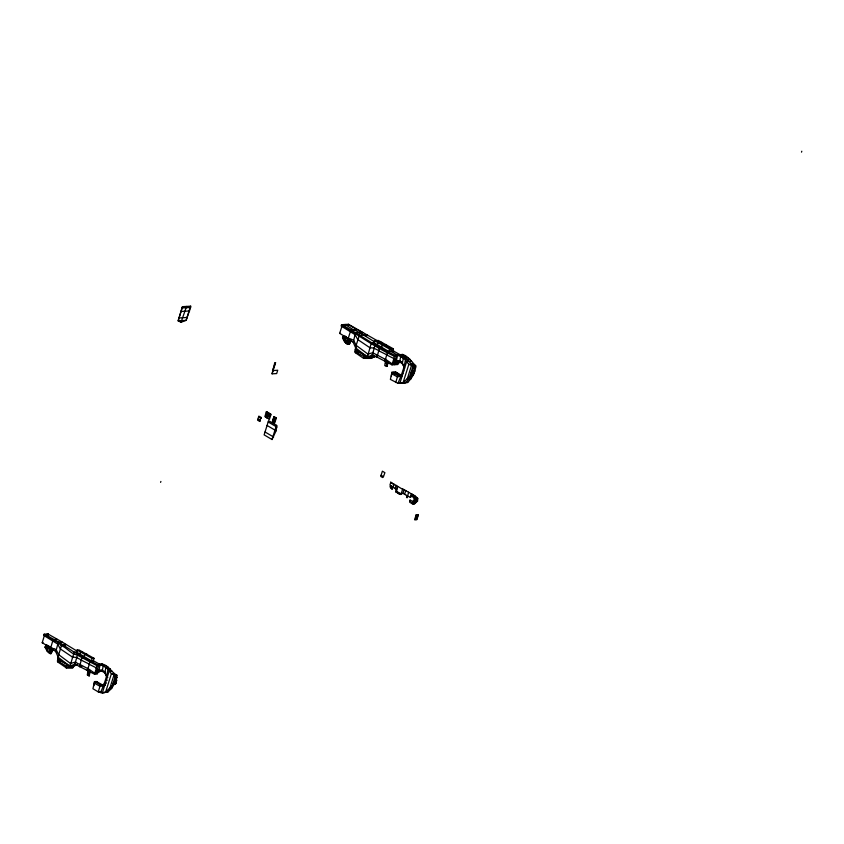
<?xml version="1.0" encoding="UTF-8"?>
<svg xmlns="http://www.w3.org/2000/svg" width="844" height="844" viewBox="0 0 844 844"><rect width="100%" height="100%" fill="white"/><g stroke="black" fill="none" stroke-linecap="round" stroke-linejoin="round"><path stroke-width="1.27" d="M410.047 501.315L409.952 499.933L409.73 502.328L412.695 503.91L415.153 496.05L402.725 488.866L401.111 493.993L399.571 494.362L395.899 491.852L397.629 486.334L390.561 482.177L394.021 484.73M348.445 325.584L348.604 324.265L341.641 324.687L341.155 326.027L355.05 334.657L357.761 339.552L369.767 347.633L374.462 348.182M53.699 648.582L51.094 653.604L50.25 653.657L47.201 651.199L45.122 647.39L45.502 646.177L47.042 646.282L46.198 646.335L46.304 645.048L47.148 644.995M401.1 375.042L395.678 372.025L391.964 372.246L390.392 379.399L397.988 383.324C401.259 375.506 404.202 368.258 405.426 359.734L400.678 356.527L396.427 354.849L394.813 355.398L391.996 364.861L397.556 364.524L399.434 361.939M396.152 491.06L401.111 493.993L402.915 493.36L406.85 495.576L406.555 497.422L407.156 497.781L408.633 492.179M404.772 383.113L397.988 383.324L407.705 382.459C412.03 377.848 415.607 372.331 415.712 365.779C411.534 361.812 408.665 356.558 402.81 354.459L396.427 354.849L394.391 356.284C375.58 347.58 359.101 335.553 341.398 325.119L349.142 324.634L380.032 342.295M412.695 503.91L414.541 503.857L417.548 501.051L417.727 498.382L415.153 496.05M87.312 669.598L90.013 671.56L89.316 675.812L87.301 674.926L88.282 669.556M89.316 675.812L87.765 674.894L87.565 672.752L89.612 673.649M385.455 361.316L387.934 362.181L387.227 366.423L384.748 365.568L385.455 361.316L386.225 361.274L385.001 361.01L385.613 361.306M77.521 664.428L73.934 666.095L72.816 667.762L66.159 667.741L57.951 662.107L58.194 657.254L55.778 651.642L58.236 642.611L61.897 641.862L77.321 651.283M363.606 358.383L364.471 355.145L363.606 358.383L367.393 356.97L375.369 356.495L370.273 358.405L363.606 358.383L355.398 352.75L355.641 347.897L353.225 342.284L355.05 334.657L356.105 332.694L362.656 332.831L362.456 332.314M88.852 675.844L89.844 670.4M272.074 373.839L275.608 362.582L272.507 370.632L277.718 370.221L276.663 373.565L272.074 373.839L274.775 362.625M386.299 366.486L387.006 362.234M386.763 366.454L387.47 362.203M116.936 675.221L115.596 675.295L112.685 684.621L115.491 684.03L116.155 683.07L116.936 675.221C111.345 672.457 109.024 665.378 102.166 664.017L98.98 664.207L97.313 670.157L97.324 674.05L94.549 674.219L97.366 664.755L98.98 664.207L103.232 665.884L107.979 669.092L111.387 673.702L115.596 675.295L114.932 682.954L105.627 692.091L102.377 692.776L98.242 691.869L92.945 688.757L94.517 681.604L96.374 681.488L102.862 685.096L101.006 685.212L94.517 681.604L93.916 685.676M411.619 361.295L406.671 361.591L408.844 364.344L413.054 365.937L412.389 373.597L403.073 382.733L399.824 383.419L406.671 361.591L405.426 359.734L410.427 359.428M400.531 383.176L405.384 382.596L409.023 379.125L411.461 375.19L412.938 374.673L414.161 371.339L414.383 365.863C408.791 363.099 406.47 356.02 399.613 354.659M72.816 667.762L66.159 667.741L67.024 664.502L66.159 667.741L74.947 664.101L77.374 655.123L77.848 654.184L80.001 654.058M365.515 355.44L358.827 351.642L355.598 351.832L366.233 357.972L372.404 354.744L374.82 345.766L375.295 344.827L377.447 344.7M393.694 352.085L393.832 351.199L387.712 351.568C371.687 343.687 357.35 333.074 341.641 324.687M74.947 664.101L75.58 662.086L74.947 664.101L94.549 674.219L94.887 673.143M392.333 363.785L391.996 364.861L372.404 354.744L373.037 352.729M366.739 335.954L366.918 334.825L359.407 335.29L356.147 345.333L354.839 351.811L355.398 352.75M190.586 307.469L190.786 306.161L182.378 306.678L178.147 320.847L181.027 322.281L186.123 320.361L190.586 307.469L181.755 308.007M79.526 666.549L81.963 657.613L82.427 656.685L84.4 656.558M376.973 357.191L379.41 348.255L379.874 347.327L381.847 347.2M81.815 666.465L79.515 666.602L79.842 664.597L75.253 662.097L70.506 663.468L58.7 654.691L56.063 649.458L50.735 647.791L42.2 642.748L44.595 634.846L48.372 634.203M87.428 670.505L90.266 660.926L93.325 660.746L100.299 664.576L102.166 664.017M385.666 358.594L384.853 361.19L387.712 351.568L394.813 355.398L396.395 355.303M384.853 361.19L385.223 359.249L372.71 352.739L367.952 354.111L356.147 345.333L353.509 340.1L348.182 338.433L339.647 333.391L342.358 325.046M276.104 418.613L276.136 417.875L273.973 416.588L272.401 421.61L274.733 422.992L276.104 418.613L273.772 417.231M65.357 645.544L65.716 644.415L61.95 644.647L61.422 645.787L58.7 654.691L57.392 661.168L57.951 662.107M93.04 661.633L94.074 658.341L92.144 658.457L91.395 660.863L76.445 652.022L74.166 652.159L69.946 666.338L68.775 667.33M392.703 351.262L393.452 348.867L389.59 349.099L388.841 351.505L373.892 342.664L371.613 342.801L371.001 344.13L367.393 356.97L355.313 349.448M276.104 430.788L276.916 425.587L268.582 420.66L264.13 434.86L272.021 439.534L276.104 430.788L267.084 425.46M61.654 642.611L61.897 641.862L47.675 633.833L43.951 634.477L43.709 635.384L57.603 644.014L60.314 648.909L72.32 656.991L77.004 657.539M66.95 664.165L61.369 661L58.152 661.19L66.539 666.296L67.024 664.502M364.471 355.145L364.439 356.917M385.476 359.227L392.091 363.806L394.865 362.403L396.427 354.849M353.225 342.284L348.182 338.433L350.893 330.099L357.677 329.688L362.656 332.831M395.688 382.501L397.44 376.909L398.452 375.854L401.301 374.915L402.198 375.844L397.44 376.909L392.091 373.976L393.104 372.921L396.817 372.689L397.197 373.67L395.678 372.025M47.675 633.833L48.171 634.625M47.897 635.49L48.298 634.203M46.547 645.196L45.565 648.329L46.42 648.287M46.494 649.964L47.908 645.47M47.992 647.854L48.614 645.871M48.825 646.008L47.201 651.199L49.269 652.454L48.424 652.507L50.144 647.021M50.925 647.496L49.195 653.034L51.094 653.604L52.138 650.281M54.216 639.414L53.13 639.889L43.951 634.477M51.98 648.118L50.25 653.657L52.855 648.635M58.785 642.052L58.236 642.611L53.13 639.889L52.792 640.754L50.735 647.791L55.778 651.642M62.15 644.626L61.422 645.787L58.236 642.611M182.599 306.667L178.147 320.847L186.123 320.361L190.565 306.182M76.445 652.022L77.057 650.059L78.998 649.943L94.074 658.341M186.587 306.425L181.027 322.281M78.059 654.174C73.808 657.054 66.096 646.757 61.422 645.787M79.895 654.058L80.549 651.979L82.48 651.863M79.515 666.602L80.349 663.933M82.628 656.674L81.963 657.613L77.374 655.123M84.147 656.579L84.896 654.174L86.837 654.058M88.219 667.963L87.407 670.547L87.776 668.606L80.148 664.576M90.424 660.915L89.833 661.833L81.963 657.613M97.524 682.121L95.657 682.279L94.644 683.334L99.993 686.267L105.373 685.17M160.592 482.367L160.887 481.449M108.707 689.495L107.937 691.953L102.377 692.776L109.214 670.948L111.693 670.801M112.347 686.003L111.577 688.482L107.937 691.953L105.627 692.091L111.387 673.702L113.708 673.554M259.699 421.43L260.965 417.369L258.844 416.113L257.578 420.175L259.699 421.43L260.965 417.369M265.522 416.978L267.105 411.956M266.926 417.801L268.297 413.423M267.115 417.917L268.687 412.895M267.295 418.023L268.666 413.644M268.793 418.909L270.365 413.887M272.58 421.726L273.952 417.337M274.078 422.601L275.65 417.58M272.021 439.534L276.473 425.323M345.745 324.845L344.996 324.898M348.372 324.687L349.184 325.056L348.604 324.265M345.354 336.112L343.951 340.607L344.795 340.554M345.439 338.497L346.061 336.503M346.272 336.651L344.647 341.841L346.641 343.677L349.395 344.194L351.484 340.174M347.591 337.663L345.871 343.149L348.54 344.246L351.157 339.225M348.382 338.138L346.641 343.677L347.496 343.624M349.427 338.76L347.696 344.299L350.302 339.277M349.395 344.194L350.429 340.87M354.153 330.32L345.122 324.476M356.231 332.694L355.683 333.253M359.175 333.042L359.344 332.504L354.28 329.888M359.597 335.268L358.869 336.429M358.531 352.56L358.827 351.642M366.359 335.975L366.718 334.836M373.892 342.664L374.504 340.702L378.376 340.47L393.452 348.867M372.404 354.744L373.238 352.075M375.506 344.816L374.82 345.766M377.342 344.7L377.996 342.622L381.857 342.39M380.074 347.317L379.41 348.255M381.593 347.222L382.353 344.816L386.214 344.584M387.881 351.558L387.291 352.476M394.971 355.387L394.391 356.284M394.77 364.692L395.108 363.616L398.484 361.58M394.644 373.829L394.971 372.763L393.821 372.13M397.556 364.524L397.893 363.447M411.461 375.19L411.83 374.019M411.65 376.529L410.87 379.009L407.167 379.241L411.45 365.579L415.153 365.357M390.804 482.325L389.939 485.1L395.129 488.539L396.638 490.554M394.148 484.298L392.175 489.045L390.297 487.093L390.772 485.595M390.688 487.674L391.247 485.88M390.972 488.117L391.605 486.091M391.458 488.602L392.143 486.408M391.764 488.803L392.46 486.598M392.175 489.045L392.871 486.84M395.129 488.539L396.131 485.342M396.131 492.189L397.629 486.334M399.571 494.362L399.908 493.286M402.915 493.36L404.086 489.625M404.582 494.352L405.795 490.501M406.47 495.375L407.357 496.346M411.334 493.782L410.205 497.401L406.85 495.576M411.102 496.652L411.893 494.109M410.332 496.968L411.566 496.451L412.241 494.32M414.372 498.561L412.737 496.62L413.307 494.806M411.798 503.551L412.494 501.357L413.571 501.114M413.771 497.285L414.351 495.428M413.37 503.995L415.649 496.715M414.541 503.857L416.461 497.717M416.081 502.148L417.305 498.224M416.757 501.484L417.727 498.382M415.965 515.367L414.594 519.756L416.809 519.619L418.381 514.597L416.324 514.724L415.965 515.367L418.181 515.241M415.216 519.714L416.788 514.692M416.63 519.63L418.002 515.251M801.515 152.152L801.8 151.224M383.461 476.66L384.906 472.682L382.374 471.184L380.728 476.417L382.606 477.525L383.461 476.66L381.098 475.256M114.014 684.547L111.577 688.482L109.72 688.599L114.003 674.936L115.85 674.831M53.13 639.889L56.907 639.246M390.297 487.093L390.244 486.355M107.8 677.426L107.177 677.468L104.709 671.771L102.113 669.988L97.313 670.157L94.644 673.164L88.029 668.585M408.422 357.793L403.348 358.099L402.25 363.637L404.624 368.111L402.155 362.414L399.56 360.62L394.76 360.799L392.091 363.806L398.125 363.437L400.689 361.443M89.833 661.833L96.944 665.642L98.98 664.207M99.782 671.624L97.661 672.974L94.644 673.164L98.822 671.075L101.037 670.938L97.419 671.761M399.497 361.654L401.522 361.791L396.269 361.717L394.865 362.403L399.602 362.118M373.776 355.63L371.381 356.738L370.273 358.405L368.279 358.246M410.49 374.092L413.518 374.451L413.159 373.934L412.79 375.105L410.131 375.263L413.054 365.937L415.712 365.779L415.491 367.836L412.516 367.646M412.389 373.597L414.246 373.481L410.849 372.953M375.369 356.495L370.97 357.94L372.837 357.571M414.161 371.339L414.879 371.107L411.566 370.674L413.876 371.17M402.81 354.459L400.678 355.039L393.832 351.199M180.521 311.499L189.626 310.951M178.706 317.977L187.368 317.449M341.704 326.343L342.727 326.29M339.647 333.391L340.512 333.338M343.424 337.98L342.569 338.033L342.59 337.368L343.803 336.767L342.59 337.368L343.371 337.832M348.182 338.433L349.047 338.381M343.867 338.929L342.569 338.033L343.192 338.402M345.502 341.788L344.647 341.841L343.012 338.971L343.751 335.69L343.645 336.978L342.949 336.819L343.571 337.189M356.147 345.333L355.641 347.897L367.393 356.97L367.952 354.111M369.767 347.633L370.337 347.601M373.924 348.213L379.019 350.682M378.523 350.703L386.858 354.828M403.474 354.986L397.513 355.356L396.269 361.717M405.764 356.221L400.678 356.527L399.634 361.907L402.25 363.637M386.436 354.849L393.958 358.594M385.486 363.363L387.523 364.27M413.465 364.059L408.844 364.344L403.073 382.733L407.705 382.459M413.328 367.963L415.491 367.836M411.809 374.557L413.518 374.451M416.145 514.956L418.307 514.829M415.986 517.256L417.58 517.161M415.849 517.688L417.442 517.594M42.2 642.748L43.065 642.695M58.7 654.691L58.194 657.254L69.946 666.338L73.934 666.095M72.32 656.991L72.89 656.959M76.466 657.571L81.573 660.04M70.506 663.468L69.946 666.338L57.867 658.805M81.077 660.061L89.401 664.186M98.948 664.661L100.299 664.576M103.042 664.534L100.056 664.713L98.822 671.075L102.187 671.265L104.804 672.995L107.177 677.468M96.944 665.642L97.514 664.745L74.166 652.159L58.658 642.052L44.194 634.044M105.774 665.737L103.232 665.884L102.187 671.265M88.989 664.207L96.511 667.952M108.433 667.309L105.901 667.456L104.804 672.995M87.554 670.368L88.472 670.653M110.48 668.944L107.979 669.092C106.755 677.616 103.812 684.864 100.541 692.681L104.856 692.629M115.881 677.321L117.189 677.394L115.069 677.004M114.932 682.954L116.155 683.07L113.402 682.311M114.362 683.914L115.491 684.03L113.043 683.45M100.784 691.711L98.242 691.869L99.993 686.267L103.854 684.273L104.751 685.201M355.05 334.657L355.619 334.625M57.603 644.014L58.173 643.983M411.566 496.451L412.737 496.62M46.198 646.335L45.502 646.177L46.125 646.546M385.318 360.989L385.919 361.295M394.96 372.805L400.309 375.738L398.452 375.854L391.964 372.246L391.363 376.318M376.445 340.586L391.521 348.983L390.772 351.389L396.743 354.67M374.504 340.702L389.59 349.099M77.057 650.059L92.144 658.457M410.395 500.197L412.494 501.357M397.904 486.524L402.599 489.267M350.26 325.689L356.653 329.466M374.768 341.925L359.344 332.504M413.845 367.573L414.636 368.037M345.639 337.853L346.557 338.402M344.795 337.906L345.713 338.455M416.989 500.724L417.548 501.051M266.25 412.21L270.818 414.91M273.899 416.82L276.188 418.17M406.618 496.683L407.241 497.053M266.293 414.52L269.563 416.451M266.166 414.942L269.426 416.873M273.171 419.151L274.849 420.143M396.226 491.883L400.721 494.542M273.034 419.584L274.711 420.576M268.181 421.958L276.916 427.117M258.591 416.936L261.039 418.381M257.874 419.215L260.321 420.66M265.037 431.97L273.614 437.034M46.979 646.493L46.357 646.124L45.977 647.337L45.122 647.39L45.745 647.759M48.192 647.211L49.11 647.759M47.348 647.264L48.266 647.812M46.779 647.137L45.143 646.726L45.924 647.19M348.583 324.687L349.184 325.056M393.568 358.626L394.76 360.799M96.11 667.984L97.313 670.157M403.474 370.316L403.759 370.885M402.567 373.196L402.852 373.765M87.607 669.577L87.86 670.347M377.289 355.24L376.962 357.244L377.289 355.24M266.451 411.566L264.879 416.588L269.447 419.289L271.019 414.267L266.451 411.566M106.924 680.201L106.027 679.673L106.924 680.201M114.52 680.011L116.715 680.697L114.52 680.011M106.027 683.091L105.12 682.553L106.027 683.091"/></g></svg>
